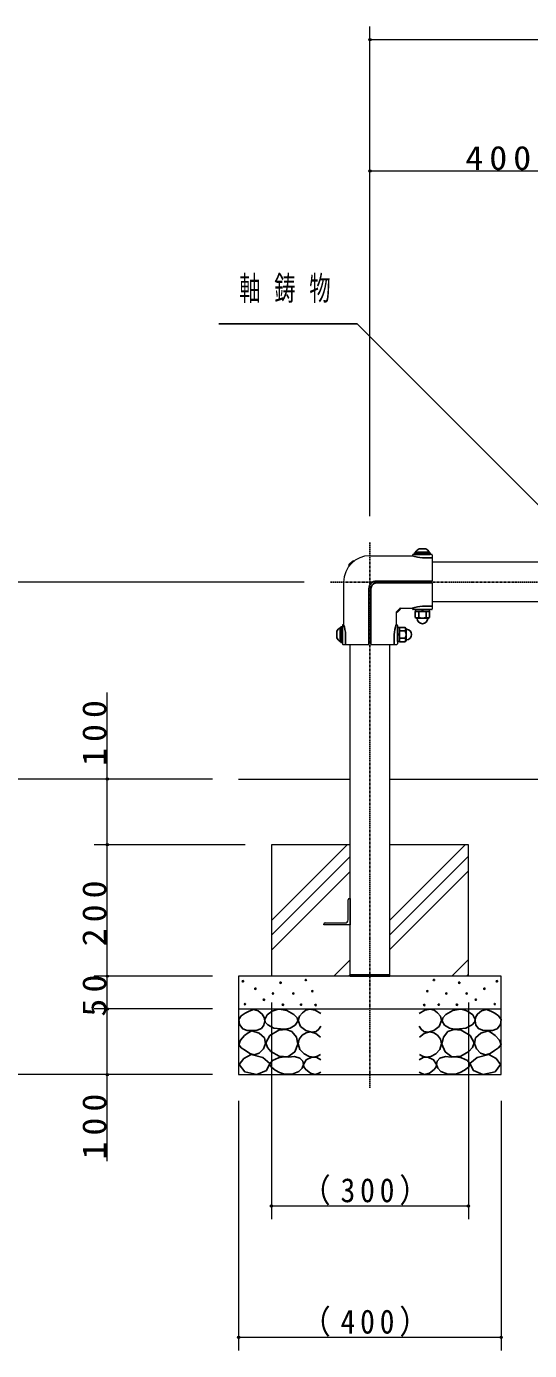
# Model space of a CAD drawing. Units: millimetres at full size. Extents: x -7816 to 0, y -1239 to 5340.
# Drawn here: x -4231 to -3465, y 1100 to 3116 of the extents above; entities that cross this region are included whole.
import ezdxf

# ---------------------------------------------------------------- set-up
doc = ezdxf.new("R2010")
doc.units = ezdxf.units.MM
doc.linetypes.add('USER2', pattern=[6, 3, -1, 1, -1])
doc.layers.add('線', color=2, linetype='Continuous', lineweight=25)
doc.layers.add('補助', color=2, linetype='Continuous', lineweight=13)
doc.styles.add('ＭＳ ゴシック', font='')
doc.styles.get('ＭＳ ゴシック').set_extended_font_data('MS Gothic')

# ---------------------------------------------------------------- blocks, each defined once
blk = doc.blocks.new('dimension_origin')
at = {"color": 0, "linetype": 'Continuous', "lineweight": -2}
blk.add_circle((0, 0), 1.25, dxfattribs=at)

msp = doc.modelspace()

# ---------------------------------------------------------------- linework, layer by layer
at = {"layer": '線', "color": 20, "linetype": 'USER2'}
for p, q in [((-3708, 2330), (-3708, 1500)), ((-3768, 2270), (-2848, 2270))]:
    msp.add_line(p, q, dxfattribs=at)
at = {"layer": '線'}
for p, q in [((-3633, 2320.3), (-3623, 2320.3)), ((-3740.273, 2296.417), (-3734.256, 2302.434)), ((-3739.368, 2295.201), (-3733.004, 2301.565)), ((-3733.004, 2301.565), (-3734.256, 2302.434)), ((-3732.818, 2301.379), (-3733.004, 2301.565)), ((-3640, 2314.5), (-3616, 2314.5)), ((-3640, 2312), (-3640, 2314.5)), ((-3640, 2312), (-3616, 2312)), ((-3638.5, 2315.5), (-3638.5, 2314.5)), ((-3638.5, 2315.5), (-3617.5, 2315.5)), ((-3638.5, 2314.5), (-3617.5, 2314.5)), ((-3613, 2307.021), (-3628, 2307.021)), ((-3617.5, 2315.5), (-3617.5, 2314.5)), ((-3616, 2314.5), (-3616, 2312)), ((-3740.273, 2296.417), (-3739.368, 2295.201)), ((-3739.182, 2295.015), (-3739.368, 2295.201)), ((-3709.5, 2260), (-3709.5, 2175)), ((-3706.5, 2260), (-3706.5, 2175)), ((-3698, 2271.5), (-3613, 2271.5)), ((-3698, 2268.5), (-3613, 2268.5)), ((-3667.991, 2224.334), (-3666.718, 2223.485)), ((-3667.859, 2224.246), (-3662.246, 2229.859)), ((-3666.718, 2223.485), (-3661.485, 2228.718)), ((-3662.334, 2229.991), (-3661.485, 2228.718)), ((-3638.97, 2225), (-3617.03, 2225)), ((-3638.97, 2225), (-3638.97, 2216.137)), ((-3617.25, 2228), (-3638.75, 2228)), ((-3638.75, 2228), (-3638.75, 2225)), ((-3617.25, 2225), (-3638.75, 2225)), ((-3633.485, 2225), (-3633.485, 2216.137)), ((-3628.971, 2225), (-3628.167, 2228)), ((-3613, 2232.979), (-3628, 2232.979)), ((-3627.833, 2225), (-3627.029, 2228)), ((-3622.515, 2225), (-3622.515, 2216.137)), ((-3617.25, 2228), (-3617.25, 2225)), ((-3617.03, 2225), (-3617.03, 2216.137)), ((-3753.5, 2200.5), (-3752.5, 2200.5)), ((-3753.5, 2179.5), (-3753.5, 2200.5)), ((-3752.5, 2178), (-3752.5, 2202)), ((-3752.5, 2202), (-3750, 2202)), ((-3752.5, 2179.5), (-3752.5, 2200.5)), ((-3750, 2178), (-3750, 2202)), ((-3666, 2200.75), (-3666, 2179.25)), ((-3666, 2200.75), (-3663, 2200.75)), ((-3663, 2179.03), (-3663, 2200.97)), ((-3663, 2200.97), (-3654.137, 2200.97)), ((-3663, 2200.75), (-3663, 2179.25)), ((-3654.137, 2200.97), (-3653, 2199)), ((-3653, 2181), (-3653, 2199)), ((-3652.5, 2198), (-3653, 2198)), ((-3638.97, 2216.137), (-3637, 2215)), ((-3637, 2215), (-3619, 2215)), ((-3636, 2214.5), (-3636, 2215)), ((-3620, 2214.5), (-3620, 2215)), ((-3617.03, 2216.137), (-3619, 2215)), ((-3758.3, 2185), (-3758.3, 2195)), ((-3753.5, 2179.5), (-3752.5, 2179.5)), ((-3750, 2178), (-3752.5, 2178)), ((-3745.021, 2190), (-3745.021, 2175)), ((-3670.979, 2190), (-3670.979, 2175)), ((-3663, 2190.167), (-3666, 2190.971)), ((-3663, 2189.029), (-3666, 2189.833)), ((-3666, 2179.25), (-3663, 2179.25)), ((-3663, 2195.485), (-3654.137, 2195.485)), ((-3663, 2184.515), (-3654.137, 2184.515)), ((-3663, 2179.03), (-3654.137, 2179.03)), ((-3654.137, 2179.03), (-3653, 2181)), ((-3652.5, 2182), (-3653, 2182)), ((-3738.25, 1672), (-3677.75, 1672))]:
    msp.add_line(p, q, dxfattribs=at)
at = {"layer": '線', "color": 7, "lineweight": 13}
for p, q in [((-3708, 2310), (-3643, 2310)), ((-3643, 2311), (-3643, 2310)), ((-3614, 2312), (-3642, 2312)), ((-3613, 2311), (-3613, 2271.5)), ((-3381, 2300.25), (-3613, 2300.25)), ((-3748, 2270), (-3748, 2205)), ((-3613, 2268.5), (-3613, 2229)), ((-3381, 2239.75), (-3613, 2239.75)), ((-3668, 2224), (-3668, 2205)), ((-3662, 2230), (-3643, 2230)), ((-3643, 2229), (-3643, 2230)), ((-3614, 2228), (-3642, 2228)), ((-3750, 2204), (-3750, 2176)), ((-3749, 2205), (-3748, 2205)), ((-3667, 2205), (-3668, 2205)), ((-3666, 2204), (-3666, 2176)), ((-3749, 2175), (-3709.5, 2175)), ((-3738.25, 1670), (-3738.25, 2175)), ((-3706.5, 2175), (-3667, 2175)), ((-3677.75, 1670), (-3677.75, 2175)), ((-3908, 1970), (-3738.25, 1970)), ((-3677.75, 1970), (-2938.25, 1970)), ((-3738.25, 1870), (-3858, 1870)), ((-3858, 1870), (-3858, 1670)), ((-3558, 1870), (-3677.75, 1870)), ((-3558, 1670), (-3558, 1870)), ((-3741.25, 1755.5), (-3741.25, 1786)), ((-3739.25, 1788), (-3738.25, 1788)), ((-3738.25, 1788), (-3738.25, 1748)), ((-3778.25, 1748), (-3778.25, 1749)), ((-3738.25, 1748), (-3778.25, 1748)), ((-3776.25, 1751), (-3745.75, 1751)), ((-3508, 1670), (-3908, 1670)), ((-3908, 1670), (-3908, 1520)), ((-3738.25, 1670), (-3677.75, 1670)), ((-3508, 1520), (-3508, 1670)), ((-3908, 1620), (-3508, 1620)), ((-3908, 1520), (-3508, 1520))]:
    msp.add_line(p, q, dxfattribs=at)
at = {"layer": '線'}
for points in [[(-3885.551, 1619.402), (-3892.014, 1616.862), (-3898.225, 1613.382), (-3904.083, 1609.344), (-3907.731, 1603.877), (-3906.719, 1596.294), (-3901.711, 1589.935), (-3894.845, 1587.345), (-3887.136, 1587.084), (-3879.523, 1587.688), (-3873.194, 1590.252), (-3869.442, 1595.538), (-3868.125, 1601.976), (-3868.973, 1607.181), (-3871.927, 1612.115), (-3878.087, 1616.942)], [(-3846.127, 1619.493), (-3851.032, 1618.876), (-3856.669, 1616.79), (-3864.64, 1611.002), (-3868.292, 1604.086), (-3867.417, 1600.124), (-3863.696, 1595.707), (-3854.205, 1590.934), (-3844.235, 1589.49), (-3836.885, 1589.318), (-3829.369, 1590.842), (-3821.77, 1595.456), (-3818.016, 1601.653), (-3818.986, 1606.306), (-3823.693, 1611.654), (-3834.361, 1617.861)], [(-3569.873, 1619.493), (-3564.968, 1618.876), (-3559.331, 1616.79), (-3551.36, 1611.002), (-3547.708, 1604.086), (-3548.583, 1600.124), (-3552.304, 1595.707), (-3561.795, 1590.934), (-3571.765, 1589.49), (-3579.115, 1589.318), (-3586.631, 1590.842), (-3594.23, 1595.456), (-3597.984, 1601.653), (-3597.014, 1606.306), (-3592.307, 1611.654), (-3581.639, 1617.861)], [(-3530.449, 1619.402), (-3523.986, 1616.862), (-3517.775, 1613.382), (-3511.917, 1609.344), (-3508.269, 1603.877), (-3509.281, 1596.294), (-3514.289, 1589.935), (-3521.155, 1587.345), (-3528.864, 1587.084), (-3536.477, 1587.688), (-3542.806, 1590.252), (-3546.558, 1595.538), (-3547.875, 1601.976), (-3547.027, 1607.181), (-3544.073, 1612.115), (-3537.913, 1616.942)], [(-3888.086, 1586.45), (-3893.415, 1583.657), (-3898.859, 1579.479), (-3905.308, 1572.659), (-3907.731, 1565.855), (-3904.103, 1561.027), (-3897.592, 1556.666), (-3890.954, 1552.379), (-3884.284, 1550.329), (-3876.64, 1552.776), (-3870.343, 1559.201), (-3867.236, 1567.478), (-3868.759, 1575.994), (-3876.917, 1583.245)], [(-3858.831, 1555.163), (-3846.242, 1548.307), (-3832.883, 1547.324), (-3822.599, 1554.778), (-3817.747, 1566.515), (-3820.027, 1577.293), (-3826.936, 1585.436), (-3835.761, 1588.869), (-3846.938, 1587.598), (-3860.692, 1579.543), (-3866.669, 1568.678), (-3864.034, 1561.484)], [(-3557.169, 1555.163), (-3569.758, 1548.307), (-3583.117, 1547.324), (-3593.401, 1554.778), (-3598.253, 1566.515), (-3595.973, 1577.293), (-3589.064, 1585.436), (-3580.239, 1588.869), (-3569.062, 1587.598), (-3555.308, 1579.543), (-3549.331, 1568.678), (-3551.966, 1561.484)], [(-3527.914, 1586.45), (-3522.585, 1583.657), (-3517.141, 1579.479), (-3510.692, 1572.659), (-3508.269, 1565.855), (-3511.897, 1561.027), (-3518.408, 1556.666), (-3525.046, 1552.379), (-3531.716, 1550.329), (-3539.36, 1552.776), (-3545.657, 1559.201), (-3548.764, 1567.478), (-3547.241, 1575.994), (-3539.083, 1583.245)], [(-3888.905, 1550.517), (-3900.225, 1544.498), (-3907.036, 1535.683), (-3898.549, 1524.413), (-3880.114, 1520.299), (-3865.761, 1526.41), (-3860.335, 1536.782), (-3871.117, 1545.89)], [(-3831.802, 1546.373), (-3839.337, 1546.999), (-3847.479, 1545.562), (-3856.406, 1541.504), (-3860.723, 1536.102), (-3858.037, 1531.419), (-3852.074, 1526.912), (-3845.595, 1523.068), (-3838.289, 1520.695), (-3826.44, 1520.928), (-3816.124, 1525.02), (-3811.421, 1529.827), (-3809.367, 1535.561), (-3810.427, 1540.709), (-3814.503, 1545.292), (-3822.901, 1547.832)], [(-3584.198, 1546.373), (-3576.663, 1546.999), (-3568.521, 1545.562), (-3559.594, 1541.504), (-3555.277, 1536.102), (-3557.963, 1531.419), (-3563.926, 1526.912), (-3570.405, 1523.068), (-3577.711, 1520.695), (-3589.56, 1520.928), (-3599.876, 1525.02), (-3604.579, 1529.827), (-3606.633, 1535.561), (-3605.573, 1540.709), (-3601.497, 1545.292), (-3593.099, 1547.832)], [(-3527.095, 1550.517), (-3515.775, 1544.498), (-3508.964, 1535.683), (-3517.451, 1524.413), (-3535.886, 1520.299), (-3550.239, 1526.41), (-3555.665, 1536.782), (-3544.883, 1545.89)]]:
    msp.add_lwpolyline(points, close=True, dxfattribs=at)
for points in [[(-3783, 1613.299), (-3791.427, 1618.154), (-3800.11, 1619.636), (-3805.729, 1617.948), (-3810.883, 1614.249), (-3815.355, 1608.941), (-3817.22, 1602.209), (-3813.552, 1593.439), (-3805.496, 1587), (-3797.197, 1584.621), (-3789.971, 1585.733), (-3785.921, 1589.109), (-3783, 1593.654)], [(-3633, 1613.299), (-3624.573, 1618.154), (-3615.89, 1619.636), (-3610.271, 1617.948), (-3605.117, 1614.249), (-3600.645, 1608.941), (-3598.78, 1602.209), (-3602.448, 1593.439), (-3610.504, 1587), (-3618.803, 1584.621), (-3626.029, 1585.733), (-3630.079, 1589.109), (-3633, 1593.654)], [(-3783.317, 1577.178), (-3790.457, 1582.64), (-3798.526, 1585.099), (-3805.231, 1583.875), (-3811.199, 1580.03), (-3815.592, 1574.248), (-3817.22, 1567.039), (-3814.556, 1558.431), (-3808.348, 1551.513), (-3800.709, 1547.642), (-3793.139, 1546.761), (-3787.985, 1548.2), (-3783.317, 1550.88)], [(-3632.683, 1577.178), (-3625.543, 1582.64), (-3617.474, 1585.099), (-3610.769, 1583.875), (-3604.801, 1580.03), (-3600.408, 1574.248), (-3598.78, 1567.039), (-3601.444, 1558.431), (-3607.652, 1551.513), (-3615.291, 1547.642), (-3622.861, 1546.761), (-3628.015, 1548.2), (-3632.683, 1550.88)], [(-3783, 1542.642), (-3789.018, 1545.96), (-3796.307, 1546.761), (-3805.024, 1542.427), (-3809.298, 1535.671), (-3808.686, 1532.001), (-3805.813, 1527.75), (-3798.651, 1522.278), (-3791.238, 1520.462), (-3786.942, 1521.514), (-3783, 1523.631)], [(-3633, 1542.642), (-3626.982, 1545.96), (-3619.693, 1546.761), (-3610.976, 1542.427), (-3606.702, 1535.671), (-3607.314, 1532.001), (-3610.187, 1527.75), (-3617.349, 1522.278), (-3624.762, 1520.462), (-3629.058, 1521.514), (-3633, 1523.631)]]:
    msp.add_lwpolyline(points, dxfattribs=at)
for centre in [(-3901.394, 1662.177), (-3844.044, 1659.959), (-3805.583, 1664.091), (-3610.417, 1664.091), (-3571.956, 1659.959), (-3514.606, 1662.177), (-3882.383, 1650.77), (-3869.392, 1633.977), (-3855.451, 1643.483), (-3824.504, 1643.549), (-3795.582, 1647.063), (-3620.418, 1647.063), (-3591.496, 1643.549), (-3560.549, 1643.483), (-3546.608, 1633.977), (-3533.617, 1650.77), (-3898.225, 1627.323), (-3840.559, 1626.373), (-3812.881, 1626.521), (-3790.717, 1625.98), (-3625.283, 1625.98), (-3603.119, 1626.521), (-3575.441, 1626.373), (-3517.775, 1627.323)]:
    msp.add_circle(centre, 1, dxfattribs=at)
for centre, radius, start, end in [((-3628, 2309.02), 12.339, 113.90552, 148.31866), ((-3628, 2309.02), 12.339, 31.68134, 66.09448), ((-3625.909, 2356.8), 49.824, 249.9379, 267.59421), ((-3698, 2260), 11.5, 90, 180), ((-3698, 2260), 8.5, 90, 180), ((-3625.909, 2183.2), 49.824, 92.40579, 110.0621), ((-3747.02, 2190), 12.339, 121.68134, 156.09448), ((-3809.004, 2185.088), 64.171, 4.39038, 18.07739), ((-3606.996, 2185.088), 64.171, 161.92261, 175.60962), ((-3658.887, 2198.227), 5.485, 330.00001, 29.99999), ((-3652.5, 2190), 8, 270, 90), ((-3636.227, 2220.887), 5.485, 240.00001, 299.99999), ((-3628, 2214.5), 8, 180, 0), ((-3628, 2228.796), 13.796, 246.57346, 293.42654), ((-3619.773, 2220.887), 5.485, 240.00001, 299.99999), ((-3747.02, 2190), 12.339, 203.90552, 238.31866), ((-3666.796, 2190), 13.796, 336.57346, 23.42654), ((-3658.887, 2181.773), 5.485, 330.00001, 29.99999)]:
    msp.add_arc(centre, radius, start, end, dxfattribs=at)
at = {"layer": '線', "color": 7, "lineweight": 13}
for centre, radius, start, end in [((-3708, 2270), 40, 90, 180), ((-3642, 2311), 1, 90, 180), ((-3614, 2311), 1, 0, 90), ((-3662, 2224), 6, 176.81031, 180), ((-3662, 2224), 6, 90, 93.18969), ((-3642, 2229), 1, 180, 270), ((-3614, 2229), 1, 270, 0), ((-3749, 2204), 1, 90, 180), ((-3667, 2204), 1, 0, 90), ((-3749, 2176), 1, 180, 270), ((-3667, 2176), 1, 270, 0), ((-3739.25, 1786), 2, 90, 180), ((-3745.75, 1755.5), 4.5, 270, 0), ((-3776.25, 1749), 2, 90, 180)]:
    msp.add_arc(centre, radius, start, end, dxfattribs=at)
at = {"layer": '補助'}
for p, q in [((-3708, 2370), (-3708, 3115.75)), ((-3708, 3095.75), (-2908, 3095.75)), ((-3708, 2370), (-3708, 2915.75)), ((-3708, 2895.75), (-3308, 2895.75)), ((-3808, 2270), (-4328, 2270)), ((-4108, 1870), (-4108, 2101.714)), ((-3948, 1970), (-4328, 1970)), ((-3948, 1970), (-4328, 1970)), ((-3948, 1970), (-4128, 1970)), ((-3898, 1870), (-4128, 1870)), ((-3898, 1870), (-4128, 1870)), ((-4108, 1670), (-4108, 1870)), ((-3858, 1754.66), (-3742.66, 1870)), ((-3677.75, 1755.305), (-3563.055, 1870)), ((-3858, 1732.209), (-3738.25, 1851.959)), ((-3677.75, 1732.854), (-3558, 1852.604)), ((-3858, 1709.759), (-3738.25, 1829.509)), ((-3677.75, 1710.404), (-3558, 1830.154)), ((-3763.055, 1670), (-3738.25, 1694.805)), ((-3583.45, 1670), (-3558, 1695.45)), ((-3948, 1670), (-4128, 1670)), ((-3948, 1670), (-4128, 1670)), ((-4108, 1617), (-4108, 1673)), ((-3740.604, 1670), (-3738.25, 1672.354)), ((-3560.999, 1670), (-3558, 1672.999)), ((-3948, 1620), (-4128, 1620)), ((-3948, 1620), (-4128, 1620)), ((-4108, 1388.286), (-4108, 1620)), ((-3858, 1630), (-3858, 1300)), ((-3558, 1630), (-3558, 1300)), ((-3948, 1520), (-4328, 1520)), ((-3948, 1520), (-4128, 1520)), ((-3908, 1480), (-3908, 1100)), ((-3508, 1480), (-3508, 1100)), ((-3558, 1320), (-3858, 1320)), ((-3508, 1120), (-3908, 1120))]:
    msp.add_line(p, q, dxfattribs=at)
at = {"layer": '補助', "lineweight": 25}
for p, q in [((-3747.505, 2663.117), (-3937.943, 2663.117)), ((-3727.505, 2663.117), (-3747.505, 2663.117)), ((-3423.426, 2359.038), (-3727.505, 2663.117))]:
    msp.add_line(p, q, dxfattribs=at)

# ---------------------------------------------------------------- block references
at = {"layer": '補助', "xscale": 1.33, "yscale": 1.33}
for p in [(-3708, 3095.75), (-3708, 2895.75), (-3858, 1320), (-3908, 1120)]:
    msp.add_blockref('dimension_origin', p, dxfattribs=at)
for p, rotation in [((-4108, 1970), 270), ((-4108, 1870), 90), ((-4108, 1870), 270), ((-4108, 1670), 90), ((-4108, 1670), 90), ((-4108, 1620), 270), ((-4108, 1620), 270), ((-4108, 1520), 90), ((-3558, 1320), 180), ((-3508, 1120), 180)]:
    msp.add_blockref('dimension_origin', p, dxfattribs=dict(at, rotation=rotation))

# ---------------------------------------------------------------- texts
at = {"layer": '補助', "char_height": 36.66, "style": 'ＭＳ ゴシック'}
for s, insert, attachment_point in [('\\T1.33;\\W1.1;400', (-3508, 2896.75), 8), ('\\T1.64;\\W0.65;軸鋳物', (-3907.005, 2735.617), 1), ('\\T1.33;\\W0.9;（300）', (-3708, 1321), 8), ('\\T1.33;\\W0.9;（400）', (-3708, 1121), 8)]:
    msp.add_mtext(s, dxfattribs=dict(at, insert=insert, attachment_point=attachment_point))
at = {"layer": '補助', "char_height": 36.66, "attachment_point": 8, "rotation": 90, "style": 'ＭＳ ゴシック'}
for s, insert in [('\\T1.33;\\W1.1;100', (-4109, 2044.571)), ('\\T1.33;\\W1.1;200', (-4109, 1770)), ('\\T1.34;\\W1.1;50', (-4109, 1645)), ('\\T1.33;\\W1.1;100', (-4109, 1445.429))]:
    msp.add_mtext(s, dxfattribs=dict(at, insert=insert))

doc.saveas('drawing.dxf')
